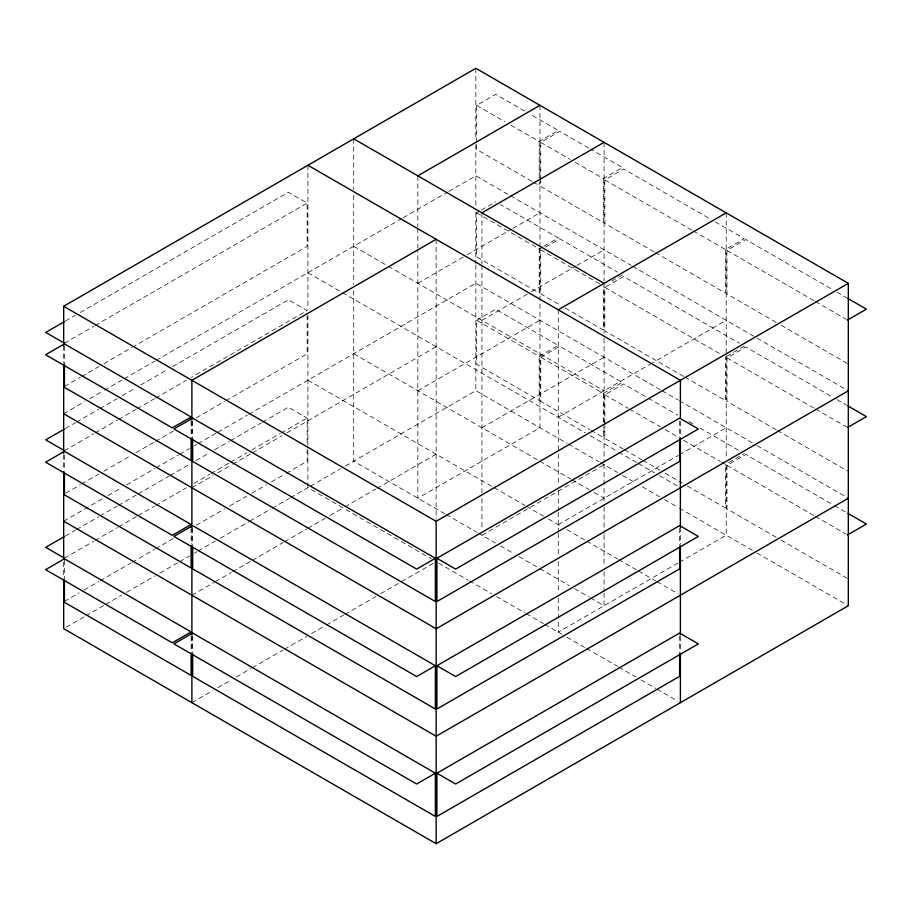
<?xml version="1.0" encoding="UTF-8"?>
<svg xmlns="http://www.w3.org/2000/svg" width="912" height="912" viewBox="0 0 912 912"><rect width="100%" height="100%" fill="white"/><g stroke="black" fill="none" stroke-linecap="round" stroke-linejoin="round"><path stroke-width="0.68" stroke-dasharray="4.56 3.42" d="M65.425 321.035L75.274 315.347M80.199 312.497L288.409 192.295L307.139 203.102L307.139 246.365L133.426 346.651M64.444 343.231L94.004 326.154M95.236 325.447L307.139 203.102M476.611 142.306L476.611 105.37L495.683 94.358L525.13 111.355M64.444 386.483L80.461 377.237M81.692 376.531L98.941 366.567M103.865 363.728L132.194 347.369M63.669 413.729L84.634 401.622M89.57 398.772L103.136 390.94M104.378 390.222L122.881 379.54M124.112 378.833L154.949 361.027M156.18 360.308L401.827 218.492M403.058 217.786L447.461 192.147M448.704 191.429L475.836 175.765L509.135 194.986M510.959 125.195L539.186 141.485L558.258 130.473L530.043 114.182M540.736 179.333L540.736 142.386L559.808 131.374L589.243 148.371M65.425 428.492L75.274 422.803M76.505 422.096L98.69 409.283M99.921 408.576L117.169 398.624M122.094 395.774L135.649 387.953M140.573 385.103L167.671 369.451M172.607 366.613L288.409 299.752L307.139 310.57L191.338 377.42M64.444 450.688L94.004 433.622M95.236 432.904L117.42 420.101M118.651 419.395L135.899 409.431M137.131 408.724L154.379 398.761M155.61 398.054L186.401 380.27M476.611 212.827L539.186 248.942L539.186 292.991L476.611 256.876L476.611 212.827L480.191 210.763M481.388 210.068L495.683 201.814M417.833 283.29L465.941 255.508M467.172 254.801L511.586 229.163M512.818 228.445L539.961 212.781M575.084 162.211L603.299 178.501L622.372 167.489L590.474 149.078M654.064 251.86L604.85 223.451L604.85 179.915L623.694 169.028L709.821 218.755M65.675 493.232L80.461 484.694M81.692 483.987L98.941 474.023M103.865 471.185L130.963 455.533M135.899 452.694L154.379 442.024M155.61 441.305L174.089 430.646M196.262 417.833L224.603 401.474M225.834 400.767L307.139 353.822L307.139 316.145M63.669 521.185L103.136 498.397M108.072 495.547L121.638 487.715M126.574 484.865L154.949 468.483M156.18 467.765L178.387 454.951M179.618 454.233L189.491 448.544M194.427 445.694L196.889 444.269M198.132 443.551L216.634 432.869M217.865 432.163L247.471 415.063M248.702 414.356L475.836 283.222L660.812 390.017M539.186 248.942L542.754 246.878M543.951 246.194L558.258 237.929L500.597 204.641M545.501 247.084L559.808 238.83L617.458 272.118M65.425 535.948L75.274 530.26M76.505 529.553L98.69 516.751M99.921 516.032L117.169 506.08M118.4 505.362L136.88 494.692M138.111 493.985L168.902 476.201M170.145 475.494L189.856 464.105M196.012 460.549L209.566 452.728M214.491 449.89L229.277 441.351M230.508 440.633L261.311 422.86M262.542 422.142L288.409 407.208L307.139 418.027L307.139 447.325M64.444 558.144L94.004 541.078M95.236 540.36L117.42 527.558M118.651 526.851L137.131 516.181M138.362 515.462L154.379 506.217M155.61 505.51L186.401 487.726M193.8 483.463L209.817 474.217M211.048 473.499L229.528 462.829M230.759 462.122L246.776 452.876M251.701 450.026L280.041 433.667M281.272 432.961L307.139 418.027M476.611 320.283L495.683 309.271L558.258 345.386L539.186 356.398L476.611 320.283L476.611 364.333L539.186 400.448L539.186 356.398M191.896 487.76L212.872 475.654M217.797 472.804L231.374 464.972M232.606 464.265L251.108 453.572M252.339 452.865L281.945 435.776M286.881 432.926L436.153 346.742M481.946 320.306L530.054 292.524M531.286 291.817L575.7 266.179M576.931 265.46L604.075 249.797M417.833 390.746L539.961 320.237M611.644 281.147L622.372 274.957M683.59 376.371L604.85 330.908L604.85 287.371L623.694 276.484L739.347 343.265M64.444 601.407L79.219 592.868M84.155 590.018L98.941 581.491M100.172 580.773L130.963 562.989M132.194 562.282L154.379 549.48M155.61 548.762L174.089 538.103M196.262 525.289L224.603 508.93M229.528 506.092L246.776 496.128M251.701 493.289L266.486 484.751M271.411 481.912L284.966 474.08M286.197 473.374L307.139 461.278L307.139 448.715M66.131 627.217L84.634 616.535M85.865 615.828L104.378 605.135M105.61 604.428L121.638 595.171M126.574 592.321L154.949 575.939M159.885 573.089L178.387 562.408M179.618 561.701L189.491 556.001M194.427 553.151L196.889 551.726M198.132 551.008L215.392 541.044M220.328 538.194L248.702 521.812M249.934 521.094L270.91 508.987M272.141 508.28L289.412 498.305M290.643 497.599L307.914 487.624L431.216 558.817M310.331 486.233L340.461 468.836M345.272 466.055L475.836 390.678L567.082 443.357M693.428 231.055L725.428 249.523L744.272 238.648L714.746 221.593M540.736 357.299L559.808 346.286L622.372 382.413L603.299 393.425L540.736 357.299L540.736 401.348L589.802 429.677M776.192 322.369L726.978 293.96L726.978 250.424L745.822 239.537L831.949 289.264M191.896 595.217L214.103 582.403M215.335 581.685L231.374 572.428M232.606 571.721L251.108 561.04M252.339 560.321L283.187 542.515M284.419 541.808L306.626 528.983M307.857 528.276L325.128 518.301M330.064 515.451L343.63 507.619M344.861 506.901L375.698 489.106M376.941 488.387L436.153 454.199M481.946 427.762L604.075 357.253M558.269 417.251L649.72 364.458M650.199 364.184L726.203 320.306M604.85 424.319L604.85 394.828L623.694 383.941L647.075 397.438M726.602 356.307L744.272 346.104M776.192 429.826L726.978 401.417L726.978 357.88L745.822 346.993L831.949 396.72M191.896 702.673L212.872 690.566M217.797 687.716L231.374 679.885M236.311 677.035L251.108 668.496M252.339 667.778L283.187 649.971M284.419 649.264L306.626 636.439M311.551 633.589L325.128 625.757M326.359 625.051L343.63 615.076M344.861 614.369L375.698 596.562M380.635 593.712L400.379 582.312M401.611 581.605L433.679 563.08M481.946 535.219L604.075 464.71M558.269 524.708L678.391 455.362M679.326 454.826L726.203 427.762M721.734 462.316L725.428 464.447L744.272 453.56M776.192 537.282L726.978 508.873L726.978 465.337L745.822 454.45L833.18 504.883M678.083 563L558.269 632.164L558.269 619.442M679.326 562.282L726.203 535.219L726.203 464.527M836.874 292.102L846.712 297.791M476.611 105.37L504.826 121.661M540.736 142.386L570.171 159.383M604.85 179.915L692.208 230.348M726.978 250.424L814.325 300.857M815.556 301.564L846.313 319.325M531.821 181.283L476.611 149.42L476.611 143.731M533.041 182.001L539.186 185.535L539.186 182.696M655.295 252.578L725.428 293.06L725.428 249.523M781.105 325.219L847.544 363.569M510.367 195.692L631.207 265.46M632.449 266.179L755.809 337.394M757.04 338.113L848.32 390.815M836.874 399.559L846.712 405.247M599.617 283.837L540.736 249.842L540.736 293.892L560.356 305.224M604.85 287.371L721.734 354.859M726.978 357.88L814.325 408.314M815.556 409.021L846.313 426.782M565.269 308.051L603.299 330.007L603.299 285.969M684.821 377.078L725.428 400.516L725.428 356.98M777.423 430.544L847.544 471.025M662.055 390.724L678.083 399.98M679.326 400.699L755.809 444.851M757.04 445.569L848.32 498.271M648.307 398.156L677.833 415.199M688.913 421.595L695.058 425.14M699.983 427.99L740.578 451.429M834.412 505.601L846.712 512.704M353.719 246.274L387.007 265.495M388.238 266.201L604.075 390.815M604.85 394.828L628.22 408.325M629.451 409.032L660.208 426.793M665.133 429.632L678.665 437.452M683.59 440.291L720.503 461.597M726.978 465.337L814.325 515.77M815.556 516.477L846.313 534.238M591.033 430.384L603.299 437.464L603.299 427.523M623.306 449.023L604.85 438.364L604.85 425.722M624.538 449.73L641.763 459.671M642.994 460.389L660.208 470.33M665.133 473.168L682.358 483.121M687.283 485.959L725.428 507.973L725.428 464.447M781.105 540.132L847.544 578.482M307.914 272.711L341.213 291.931M342.445 292.649L585.413 432.926M590.349 435.776L617.492 451.44M618.724 452.158L637.226 462.84M638.457 463.547L654.497 472.804M659.433 475.654L677.935 486.335M568.313 444.064L599.138 461.86M600.37 462.578L617.641 472.541M622.577 475.391L636.143 483.223M642.31 486.791L659.581 496.755M664.517 499.605L678.083 507.448M679.326 508.155L755.809 552.307M757.04 553.025L848.32 605.728M353.719 353.731L538.707 460.537M539.927 461.233L570.775 479.051M571.995 479.758L589.277 489.721M594.202 492.571L604.075 498.271M307.914 380.167L492.913 486.974M494.133 487.681L524.981 505.487M526.201 506.194L543.472 516.169M548.408 519.019L561.974 526.851M566.911 529.701L585.413 540.383M586.644 541.09L617.492 558.896M618.724 559.615L637.226 570.296M638.457 571.003L655.728 580.978M656.959 581.685L677.935 593.792M444.953 513.866L353.719 461.187L353.719 290.107M446.185 514.573L477.01 532.369M478.241 533.087L495.512 543.05M500.449 545.9L514.015 553.732M518.951 556.582L538.696 567.982M539.927 568.689L569.533 585.789M574.469 588.639L589.266 597.178M590.497 597.896L604.075 605.728L604.075 593.005M438.615 563.08L468.221 580.18M469.452 580.887L491.659 593.712M496.595 596.562L524.97 612.944M526.201 613.651L543.472 623.626M544.703 624.332L561.974 634.307M566.911 637.157L585.413 647.839M586.644 648.546L617.492 666.353M618.724 667.071L635.995 677.035M640.931 679.885L655.728 688.435M656.959 689.141L677.935 701.248M726.203 212.849L726.203 354.244M726.203 355.657L726.203 458.873M680.398 421.31L680.398 438.273M680.398 527.353L680.398 544.316M680.398 636.223L680.398 651.772M679.622 420.956L679.622 437.692M679.622 528.413L679.622 545.148M679.622 635.869L679.622 652.604M604.075 142.34L604.075 280.907M604.075 283.358L604.075 333.222M604.075 338.5L604.075 426.166M604.075 427.58L604.075 462.92M604.075 464.333L604.075 505.339M604.075 506.753L604.075 533.623M604.075 535.036L604.075 566.135M604.075 571.79L604.075 591.592M603.299 178.501L603.299 222.551L540.736 186.436L540.736 180.747M603.299 393.425L603.299 426.098M558.269 309.795L558.269 452.603M558.269 454.016L558.269 485.127M558.269 490.781L558.269 510.572M558.269 511.985L558.269 531.776M558.269 533.189L558.269 555.818M558.269 561.473L558.269 592.583M558.269 598.238L558.269 618.028M539.961 105.325L539.961 177.43M539.961 178.843L539.961 246.707M539.961 248.132L539.961 427.694L417.833 498.203L417.833 249.352M539.186 141.485L539.186 181.271M481.946 212.849L481.946 263.75M481.946 265.164L481.946 492.799M481.946 498.454L481.946 529.564M475.836 68.309L475.836 139M475.836 144.655L475.836 206.864M475.836 212.519L475.836 263.42M475.836 264.833L475.836 390.678M436.153 239.286L436.153 519.247M417.833 175.834L417.833 226.735M417.833 228.148L417.833 247.939M353.719 138.818L353.719 189.719M353.719 195.373L353.719 284.441M307.914 165.254L307.914 309.476M307.914 315.13L307.914 445.204M307.914 450.859L307.914 487.624M192.671 420.956L192.671 437.692M192.671 528.413L192.671 545.148M192.671 635.869L192.671 652.604M191.896 421.31L191.896 436.859M191.896 527.353L191.896 544.316M191.896 636.223L191.896 651.772M191.121 421.219L191.121 436.666M191.121 528.675L191.121 544.122M191.121 636.143L191.121 651.578M64.444 346.024L64.444 364.162M64.444 454.871L64.444 470.98M64.444 560.196L64.444 578.436M63.669 345.865L63.669 362.828M63.669 454.735L63.669 470.284M63.669 562.191L63.669 577.741"/><path stroke-width="1.37" d="M63.669 345.865L63.669 306.272L475.836 68.309L848.32 283.358L848.32 605.728L436.153 843.691L63.669 628.642L63.669 579.154M64.193 321.742L45.714 332.413L64.444 343.231M417.833 175.834L539.961 105.325M64.193 429.199L45.714 439.869L64.444 450.688M436.153 239.286L191.896 380.304L191.896 419.896M481.946 212.849L604.075 142.34M191.121 417.012L172.277 427.888L45.6 354.757L64.444 343.87L191.121 417.012L191.121 419.816M64.193 536.666L45.714 547.325L64.444 558.144M558.269 309.795L726.203 212.849M191.121 524.468L172.277 535.344L45.6 462.213L64.444 451.326L191.121 524.468L191.121 527.273M191.121 631.925L172.277 642.8L45.6 569.669L64.444 558.794L191.121 631.925L191.121 634.729M63.669 306.272L436.153 521.322L848.32 283.358M847.544 320.032L866.4 309.157L847.943 298.498M435.377 558.281L416.647 569.099L173.941 428.971L192.671 418.163L435.377 558.281L435.377 601.544L192.671 461.415L192.671 439.094M436.928 558.281L679.622 418.163L698.353 428.971L455.658 569.099L436.928 558.281L436.928 601.544L679.622 461.415L679.622 439.094M848.32 390.815L436.153 628.778L63.669 413.729M847.544 427.489L866.4 416.613L847.943 405.954M435.377 665.737L416.647 676.556L173.941 536.427L192.671 525.62L435.377 665.737L435.377 709L192.671 568.871L192.671 546.55M436.928 665.737L679.622 525.62L698.353 536.427L455.658 676.556L436.928 665.737L436.928 709L679.622 568.871L679.622 546.55M848.32 498.271L436.153 736.235L63.669 521.185M847.544 534.945L866.4 524.069L847.943 513.41M435.377 773.194L416.647 784.012L173.941 643.883L192.671 633.076L435.377 773.194L435.377 816.457L192.671 676.328L192.671 654.007M436.928 773.194L679.622 633.076L698.353 643.883L455.658 784.012L436.928 773.194L436.928 816.457L679.622 676.328L679.622 654.007M353.719 138.818L604.075 283.358M307.914 165.254L680.398 380.304L680.398 418.483M680.398 438.273L680.398 527.353M680.398 545.729L680.398 634.809M680.398 653.186L680.398 702.673M436.153 521.322L436.153 843.691M191.896 438.273L191.896 527.353M191.896 545.729L191.896 634.809M191.896 653.186L191.896 702.673M191.121 438.068L191.121 460.526L64.444 387.383L64.444 364.925M191.121 545.524L191.121 567.982L64.444 494.84L64.444 472.382M191.121 652.981L191.121 675.439L64.444 602.296L64.444 579.838M63.669 364.241L63.669 453.321M63.669 471.698L63.669 559.364"/></g></svg>
